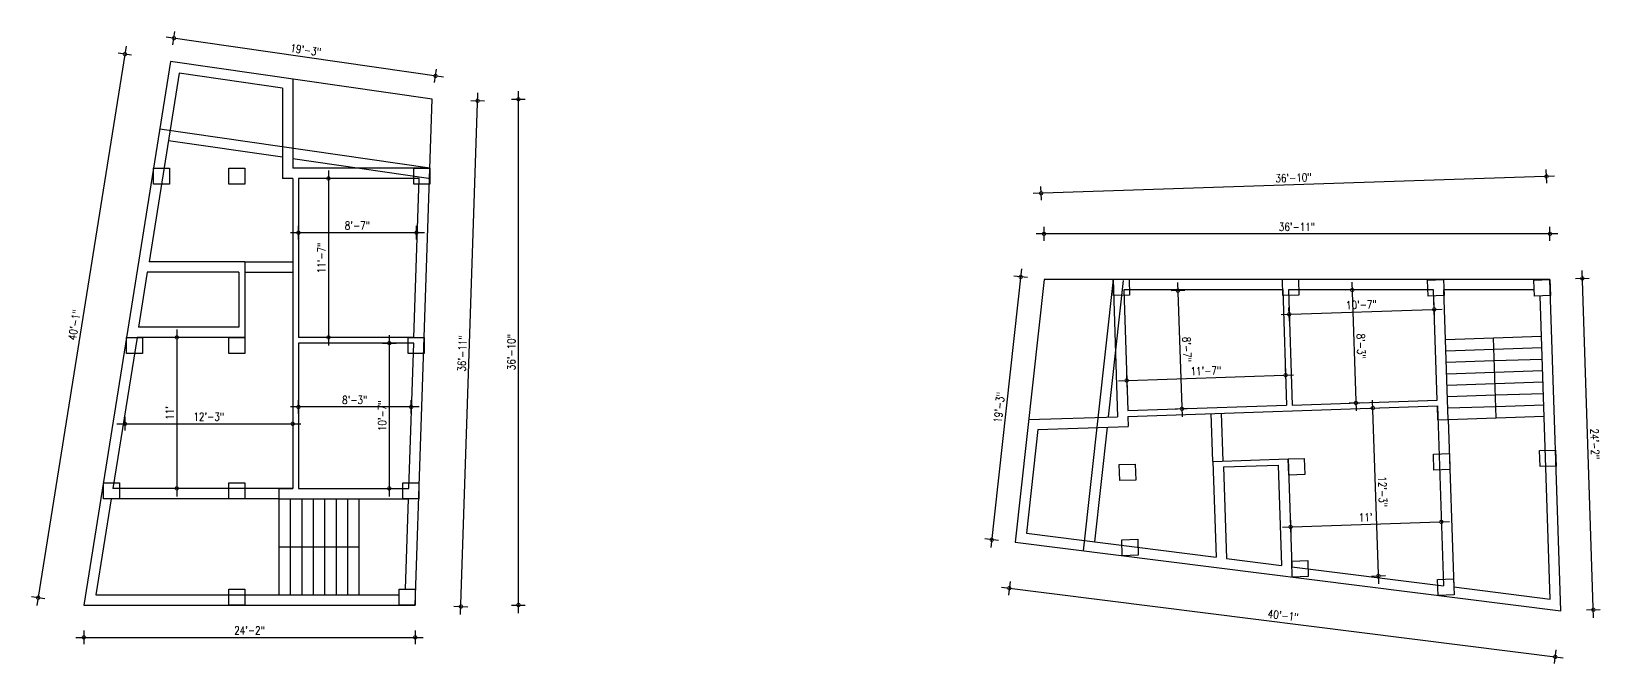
# Model space of a CAD drawing. Header units: inches. Extents: x -5096374 to -5070857, y -3259973 to -3243900.
# Drawn here: x -5087199 to -5085826, y -3251804 to -3251251 of the extents above; entities that cross this region are included whole.
import ezdxf

# ---------------------------------------------------------------- set-up
doc = ezdxf.new("R2010")
doc.units = ezdxf.units.IN
doc.header["$LTSCALE"] = 2
doc.header["$MEASUREMENT"] = 0
doc.header["$PDMODE"] = 34
doc.layers.get('0').update_dxf_attribs({"linetype": 'CONTINUOUS'})
doc.layers.get('DEFPOINTS').update_dxf_attribs({"color": 141, "linetype": 'CONTINUOUS'})
doc.styles.add('ROMANS', font='Romans.shx', dxfattribs={"width": 0.8})
doc.dimstyles.new('8 SCALE', dxfattribs={"dimscale": 0, "dimtxt": 7, "dimasz": 6, "dimexe": 6, "dimexo": 2, "dimgap": 2, "dimtad": 1, "dimdec": 0, "dimzin": 0, "dimdsep": 46, "dimlunit": 4, "dimtxsty": 'ROMANS', "dimblk": 'DOTSMALL', "dimcen": 0, "dimdle": 7, "dimclrd": 8, "dimclre": 8, "dimclrt": 3, "dimadec": 0, "dimazin": 0, "dimtfac": 1, "dimtdec": 0, "dimtofl": 0, "dimtmove": 2, "dimatfit": 3, "dimfxl": 6, "dimfxlon": 1, "dimtolj": 1, "dimtzin": 0, "dimarcsym": 0})

# ---------------------------------------------------------------- blocks, each defined once
blk = doc.blocks.new('_DOTSMALL')
at = {"color": 0, "linetype": 'ByBlock', "const_width": 0.5}
blk.add_lwpolyline([(-0.0625, 0, 1), (0.0625, 0, 1)], format="xyb", close=True, dxfattribs=at)
blk = doc.blocks.new('*D211')
at = {"color": 8, "lineweight": -2, "ltscale": 0.5, "transparency": 16777216}
for p, q in [((-5086838.7, -3251291.3), (-5087081.3, -3251256.3)), ((-5087075.3, -3251263.2), (-5087073.6, -3251251.4)), ((-5086846.4, -3251296.2), (-5086844.7, -3251284.4))]:
    blk.add_line(p, q, dxfattribs=at)
at = {"layer": 'DEFPOINTS', "color": 0, "ltscale": 0.5, "transparency": 16777216}
for p in [(-5087074.4, -3251257.3), (-5087077.4, -3251277.7), (-5086848.5, -3251310.7)]:
    blk.add_point(p, dxfattribs=at)
at = {"color": 8, "lineweight": -2, "ltscale": 0.5, "transparency": 16777216, "xscale": 6, "yscale": 6, "zscale": 6}
for p, rotation in [((-5087074.4, -3251257.3), 171.7963863954324), ((-5086845.6, -3251290.3), 351.7963863954324)]:
    blk.add_blockref('_DOTSMALL', p, dxfattribs=dict(at, rotation=rotation))
at = {"color": 3, "ltscale": 0.5, "transparency": 16777216, "insert": (-5086959.1, -3251267.7), "char_height": 7, "attachment_point": 5, "rotation": 351.7964, "style": 'ROMANS'}
blk.add_mtext('\\A1;19\'-3"', dxfattribs=at)
blk = doc.blocks.new('*D212')
at = {"color": 8, "lineweight": -2, "ltscale": 0.5, "transparency": 16777216}
for p, q in [((-5087153.2, -3251775.3), (-5087153.2, -3251787.3)), ((-5086863.3, -3251775.3), (-5086863.3, -3251787.3)), ((-5087160.2, -3251781.3), (-5086856.3, -3251781.3))]:
    blk.add_line(p, q, dxfattribs=at)
at = {"layer": 'DEFPOINTS', "color": 0, "ltscale": 0.5, "transparency": 16777216}
for p in [(-5087153.2, -3251753), (-5086863.3, -3251753), (-5086863.3, -3251781.3)]:
    blk.add_point(p, dxfattribs=at)
at = {"color": 8, "lineweight": -2, "ltscale": 0.5, "transparency": 16777216, "xscale": 6, "yscale": 6, "zscale": 6, "rotation": 180}
blk.add_blockref('_DOTSMALL', (-5087153.2, -3251781.3), dxfattribs=at)
at = {"color": 8, "lineweight": -2, "ltscale": 0.5, "transparency": 16777216, "xscale": 6, "yscale": 6, "zscale": 6}
blk.add_blockref('_DOTSMALL', (-5086863.3, -3251781.3), dxfattribs=at)
at = {"color": 3, "ltscale": 0.5, "transparency": 16777216, "insert": (-5087008.2, -3251775.2), "char_height": 7, "attachment_point": 5, "style": 'ROMANS'}
blk.add_mtext('\\A1;24\'-2"', dxfattribs=at)
blk = doc.blocks.new('*D213')
at = {"color": 8, "lineweight": -2, "ltscale": 0.5, "transparency": 16777216}
for p, q in [((-5086823.6, -3251761.3), (-5086808.4, -3251305)), ((-5086814.7, -3251311.8), (-5086802.7, -3251312.2)), ((-5086829.4, -3251754.1), (-5086817.4, -3251754.5))]:
    blk.add_line(p, q, dxfattribs=at)
at = {"layer": 'DEFPOINTS', "color": 0, "ltscale": 0.5, "transparency": 16777216}
for p in [(-5086848.5, -3251310.7), (-5086808.7, -3251312), (-5086863.3, -3251753)]:
    blk.add_point(p, dxfattribs=at)
at = {"color": 8, "lineweight": -2, "ltscale": 0.5, "transparency": 16777216, "xscale": 6, "yscale": 6, "zscale": 6}
for p, rotation in [((-5086808.7, -3251312), 88.09153073479439), ((-5086823.4, -3251754.3), 268.0915307347944)]:
    blk.add_blockref('_DOTSMALL', p, dxfattribs=dict(at, rotation=rotation))
at = {"color": 3, "ltscale": 0.5, "transparency": 16777216, "insert": (-5086822.2, -3251533), "char_height": 7, "attachment_point": 5, "rotation": 88.0915, "style": 'ROMANS'}
blk.add_mtext('\\A1;36\'-11"', dxfattribs=at)
blk = doc.blocks.new('*D214')
at = {"color": 8, "lineweight": -2, "ltscale": 0.5, "transparency": 16777216}
for p, q in [((-5087116.2, -3251264.4), (-5087194.3, -3251753.5)), ((-5087111.4, -3251272.3), (-5087123.3, -3251270.4)), ((-5087187.3, -3251747.6), (-5087199.1, -3251745.7))]:
    blk.add_line(p, q, dxfattribs=at)
at = {"layer": 'DEFPOINTS', "color": 0, "ltscale": 0.5, "transparency": 16777216}
for p in [(-5087077.4, -3251277.7), (-5087193.2, -3251746.6), (-5087153.2, -3251753)]:
    blk.add_point(p, dxfattribs=at)
at = {"color": 8, "lineweight": -2, "ltscale": 0.5, "transparency": 16777216, "xscale": 6, "yscale": 6, "zscale": 6}
for p, rotation in [((-5087117.3, -3251271.3), 80.93398961514941), ((-5087193.2, -3251746.6), 260.9339896151494)]:
    blk.add_blockref('_DOTSMALL', p, dxfattribs=dict(at, rotation=rotation))
at = {"color": 3, "ltscale": 0.5, "transparency": 16777216, "insert": (-5087161.4, -3251508), "char_height": 7, "attachment_point": 5, "rotation": 80.934, "style": 'ROMANS'}
blk.add_mtext('\\A1;40\'-1"', dxfattribs=at)
blk = doc.blocks.new('*D215')
at = {"color": 8, "lineweight": -2, "ltscale": 0.5, "transparency": 16777216}
for p, q in [((-5086779, -3251310.7), (-5086767, -3251310.7)), ((-5086773, -3251760), (-5086773, -3251303.7)), ((-5086779, -3251753), (-5086767, -3251753))]:
    blk.add_line(p, q, dxfattribs=at)
at = {"layer": 'DEFPOINTS', "color": 0, "ltscale": 0.5, "transparency": 16777216}
for p in [(-5086848.5, -3251310.7), (-5086773, -3251310.7), (-5086863.3, -3251753)]:
    blk.add_point(p, dxfattribs=at)
at = {"color": 8, "lineweight": -2, "ltscale": 0.5, "transparency": 16777216, "xscale": 6, "yscale": 6, "zscale": 6}
for p, rotation in [((-5086773, -3251310.7), 90), ((-5086773, -3251753), 270)]:
    blk.add_blockref('_DOTSMALL', p, dxfattribs=dict(at, rotation=rotation))
at = {"color": 3, "ltscale": 0.5, "transparency": 16777216, "insert": (-5086779.2, -3251531.8), "char_height": 7, "attachment_point": 5, "rotation": 90, "style": 'ROMANS'}
blk.add_mtext('\\A1;36\'-10"', dxfattribs=at)
blk = doc.blocks.new('*D216')
at = {"color": 8, "lineweight": -2, "ltscale": 0.5, "transparency": 16777216}
for p, q in [((-5086933.2, -3251380), (-5086945.2, -3251380)), ((-5086939.2, -3251373), (-5086939.2, -3251526)), ((-5086933.2, -3251519), (-5086945.2, -3251519))]:
    blk.add_line(p, q, dxfattribs=at)
at = {"layer": 'DEFPOINTS', "color": 0, "ltscale": 0.5, "transparency": 16777216}
for p in [(-5086912.7, -3251380), (-5086939.2, -3251519), (-5086912.7, -3251519)]:
    blk.add_point(p, dxfattribs=at)
at = {"color": 8, "lineweight": -2, "ltscale": 0.5, "transparency": 16777216, "xscale": 6, "yscale": 6, "zscale": 6}
for p, rotation in [((-5086939.2, -3251380), 90), ((-5086939.2, -3251519), 270)]:
    blk.add_blockref('_DOTSMALL', p, dxfattribs=dict(at, rotation=rotation))
at = {"color": 3, "ltscale": 0.5, "transparency": 16777216, "insert": (-5086945.4, -3251449.5), "char_height": 7, "attachment_point": 5, "rotation": 90, "style": 'ROMANS'}
blk.add_mtext('\\A1;11\'-7"', dxfattribs=at)
blk = doc.blocks.new('*D217')
at = {"color": 8, "lineweight": -2, "ltscale": 0.5, "transparency": 16777216}
for p, q in [((-5086965.5, -3251433.4), (-5086965.5, -3251421.4)), ((-5086862.2, -3251433.4), (-5086862.2, -3251421.4)), ((-5086855.2, -3251427.4), (-5086972.5, -3251427.4))]:
    blk.add_line(p, q, dxfattribs=at)
at = {"layer": 'DEFPOINTS', "color": 0, "ltscale": 0.5, "transparency": 16777216}
for p in [(-5086965.5, -3251427.4), (-5086965.5, -3251449.5), (-5086862.2, -3251449.5)]:
    blk.add_point(p, dxfattribs=at)
at = {"color": 8, "lineweight": -2, "ltscale": 0.5, "transparency": 16777216, "xscale": 6, "yscale": 6, "zscale": 6, "rotation": 180}
blk.add_blockref('_DOTSMALL', (-5086965.5, -3251427.4), dxfattribs=at)
at = {"color": 8, "lineweight": -2, "ltscale": 0.5, "transparency": 16777216, "xscale": 6, "yscale": 6, "zscale": 6}
blk.add_blockref('_DOTSMALL', (-5086862.2, -3251427.4), dxfattribs=at)
at = {"color": 3, "ltscale": 0.5, "transparency": 16777216, "insert": (-5086913.9, -3251421.2), "char_height": 7, "attachment_point": 5, "style": 'ROMANS'}
blk.add_mtext('\\A1;8\'-7"', dxfattribs=at)
blk = doc.blocks.new('*D218')
at = {"color": 8, "lineweight": -2, "ltscale": 0.5, "transparency": 16777216}
for p, q in [((-5086965.5, -3251585.5), (-5086965.5, -3251573.8)), ((-5086866.8, -3251585.5), (-5086866.8, -3251573.8)), ((-5086859.8, -3251579.8), (-5086972.5, -3251579.8))]:
    blk.add_line(p, q, dxfattribs=at)
at = {"layer": 'DEFPOINTS', "color": 0, "ltscale": 0.5, "transparency": 16777216}
for p in [(-5086965.5, -3251579.8), (-5086965.5, -3251587.5), (-5086866.8, -3251587.5)]:
    blk.add_point(p, dxfattribs=at)
at = {"color": 8, "lineweight": -2, "ltscale": 0.5, "transparency": 16777216, "xscale": 6, "yscale": 6, "zscale": 6, "rotation": 180}
blk.add_blockref('_DOTSMALL', (-5086965.5, -3251579.8), dxfattribs=at)
at = {"color": 8, "lineweight": -2, "ltscale": 0.5, "transparency": 16777216, "xscale": 6, "yscale": 6, "zscale": 6}
blk.add_blockref('_DOTSMALL', (-5086866.8, -3251579.8), dxfattribs=at)
at = {"color": 3, "ltscale": 0.5, "transparency": 16777216, "insert": (-5086916.2, -3251573.7), "char_height": 7, "attachment_point": 5, "style": 'ROMANS'}
blk.add_mtext('\\A1;8\'-3"', dxfattribs=at)
blk = doc.blocks.new('*D219')
at = {"color": 8, "lineweight": -2, "ltscale": 0.5, "transparency": 16777216}
for p, q in [((-5086886, -3251517), (-5086886, -3251658)), ((-5086892, -3251524), (-5086880, -3251524)), ((-5086892, -3251651), (-5086880, -3251651))]:
    blk.add_line(p, q, dxfattribs=at)
at = {"layer": 'DEFPOINTS', "color": 0, "ltscale": 0.5, "transparency": 16777216}
for p in [(-5086915.1, -3251524), (-5086915.1, -3251651), (-5086886, -3251651)]:
    blk.add_point(p, dxfattribs=at)
at = {"color": 8, "lineweight": -2, "ltscale": 0.5, "transparency": 16777216, "xscale": 6, "yscale": 6, "zscale": 6}
for p, rotation in [((-5086886, -3251524), 90), ((-5086886, -3251651), 270)]:
    blk.add_blockref('_DOTSMALL', p, dxfattribs=dict(at, rotation=rotation))
at = {"color": 3, "ltscale": 0.5, "transparency": 16777216, "insert": (-5086892.2, -3251587.5), "char_height": 7, "attachment_point": 5, "rotation": 90, "style": 'ROMANS'}
blk.add_mtext('\\A1;10\'-7"', dxfattribs=at)
blk = doc.blocks.new('*D220')
at = {"color": 8, "lineweight": -2, "ltscale": 0.5, "transparency": 16777216}
for p, q in [((-5087117.3, -3251588.5), (-5087117.3, -3251600.5)), ((-5086970.5, -3251588.5), (-5086970.5, -3251600.5)), ((-5087124.3, -3251594.5), (-5086963.5, -3251594.5))]:
    blk.add_line(p, q, dxfattribs=at)
at = {"layer": 'DEFPOINTS', "color": 0, "ltscale": 0.5, "transparency": 16777216}
for p in [(-5087117.3, -3251585), (-5086970.5, -3251585), (-5086970.5, -3251594.5)]:
    blk.add_point(p, dxfattribs=at)
at = {"color": 8, "lineweight": -2, "ltscale": 0.5, "transparency": 16777216, "xscale": 6, "yscale": 6, "zscale": 6, "rotation": 180}
blk.add_blockref('_DOTSMALL', (-5087117.3, -3251594.5), dxfattribs=at)
at = {"color": 8, "lineweight": -2, "ltscale": 0.5, "transparency": 16777216, "xscale": 6, "yscale": 6, "zscale": 6}
blk.add_blockref('_DOTSMALL', (-5086970.5, -3251594.5), dxfattribs=at)
at = {"color": 3, "ltscale": 0.5, "transparency": 16777216, "insert": (-5087043.9, -3251588.3), "char_height": 7, "attachment_point": 5, "style": 'ROMANS'}
blk.add_mtext('\\A1;12\'-3"', dxfattribs=at)
blk = doc.blocks.new('*D221')
at = {"color": 8, "lineweight": -2, "ltscale": 0.5, "transparency": 16777216}
for p, q in [((-5087065.9, -3251519), (-5087077.9, -3251519)), ((-5087071.9, -3251512), (-5087071.9, -3251658)), ((-5087065.9, -3251651), (-5087077.9, -3251651))]:
    blk.add_line(p, q, dxfattribs=at)
at = {"layer": 'DEFPOINTS', "color": 0, "ltscale": 0.5, "transparency": 16777216}
for p in [(-5087012.5, -3251519), (-5087071.9, -3251651), (-5087012.5, -3251651)]:
    blk.add_point(p, dxfattribs=at)
at = {"color": 8, "lineweight": -2, "ltscale": 0.5, "transparency": 16777216, "xscale": 6, "yscale": 6, "zscale": 6}
for p, rotation in [((-5087071.9, -3251519), 90), ((-5087071.9, -3251651), 270)]:
    blk.add_blockref('_DOTSMALL', p, dxfattribs=dict(at, rotation=rotation))
at = {"color": 3, "ltscale": 0.5, "transparency": 16777216, "insert": (-5087078.1, -3251585), "char_height": 7, "attachment_point": 5, "rotation": 90, "style": 'ROMANS'}
blk.add_mtext("\\A1;11'", dxfattribs=at)
blk = doc.blocks.new('*D222')
at = {"color": 8, "lineweight": -2, "ltscale": 0.5, "transparency": 16777216}
for p, q in [((-5086332.9, -3251459.1), (-5086359.8, -3251702.8)), ((-5086327.7, -3251466.7), (-5086339.6, -3251465.4)), ((-5086353, -3251696.5), (-5086365, -3251695.2))]:
    blk.add_line(p, q, dxfattribs=at)
at = {"layer": 'DEFPOINTS', "color": 0, "ltscale": 0.5, "transparency": 16777216}
for p in [(-5086313.2, -3251468.3), (-5086359, -3251695.9), (-5086338.5, -3251698.1)]:
    blk.add_point(p, dxfattribs=at)
at = {"color": 8, "lineweight": -2, "ltscale": 0.5, "transparency": 16777216, "xscale": 6, "yscale": 6, "zscale": 6}
for p, rotation in [((-5086333.6, -3251466.1), 83.70485566070957), ((-5086359, -3251695.9), 263.7048556607095)]:
    blk.add_blockref('_DOTSMALL', p, dxfattribs=dict(at, rotation=rotation))
at = {"color": 3, "ltscale": 0.5, "transparency": 16777216, "insert": (-5086352.4, -3251580.3), "char_height": 7, "attachment_point": 5, "rotation": 83.7049, "style": 'ROMANS'}
blk.add_mtext('\\A1;19\'-3"', dxfattribs=at)
blk = doc.blocks.new('*D223')
at = {"color": 8, "lineweight": -2, "ltscale": 0.5, "transparency": 16777216}
for p, q in [((-5085832.4, -3251764.1), (-5085842.5, -3251460.4)), ((-5085848.3, -3251467.6), (-5085836.3, -3251467.2)), ((-5085838.6, -3251757.3), (-5085826.6, -3251756.9))]:
    blk.add_line(p, q, dxfattribs=at)
at = {"layer": 'DEFPOINTS', "color": 0, "ltscale": 0.5, "transparency": 16777216}
for p in [(-5085870.6, -3251468.3), (-5085842.3, -3251467.4), (-5085861, -3251758.1)]:
    blk.add_point(p, dxfattribs=at)
at = {"color": 8, "lineweight": -2, "ltscale": 0.5, "transparency": 16777216, "xscale": 6, "yscale": 6, "zscale": 6}
for p, rotation in [((-5085842.3, -3251467.4), 91.90846925079535), ((-5085832.6, -3251757.1), 271.9084692507953)]:
    blk.add_blockref('_DOTSMALL', p, dxfattribs=dict(at, rotation=rotation))
at = {"color": 3, "ltscale": 0.5, "transparency": 16777216, "insert": (-5085831.3, -3251612.1), "char_height": 7, "attachment_point": 5, "rotation": 271.9085, "style": 'ROMANS'}
blk.add_mtext('\\A1;24\'-2"', dxfattribs=at)
blk = doc.blocks.new('*D224')
at = {"color": 8, "lineweight": -2, "ltscale": 0.5, "transparency": 16777216}
for p, q in [((-5086313.2, -3251434.4), (-5086313.2, -3251422.4)), ((-5085870.6, -3251434.4), (-5085870.6, -3251422.4)), ((-5085863.6, -3251428.4), (-5086320.2, -3251428.4))]:
    blk.add_line(p, q, dxfattribs=at)
at = {"layer": 'DEFPOINTS', "color": 0, "ltscale": 0.5, "transparency": 16777216}
for p in [(-5086313.2, -3251428.4), (-5086313.2, -3251468.3), (-5085870.6, -3251468.3)]:
    blk.add_point(p, dxfattribs=at)
at = {"color": 8, "lineweight": -2, "ltscale": 0.5, "transparency": 16777216, "xscale": 6, "yscale": 6, "zscale": 6}
for p, rotation in [((-5086313.2, -3251428.4), 179.9999999999397), ((-5085870.6, -3251428.4), 359.9999999999397)]:
    blk.add_blockref('_DOTSMALL', p, dxfattribs=dict(at, rotation=rotation))
at = {"color": 3, "ltscale": 0.5, "transparency": 16777216, "insert": (-5086091.9, -3251422.3), "char_height": 7, "attachment_point": 5, "style": 'ROMANS'}
blk.add_mtext('\\A1;36\'-11"', dxfattribs=at)
blk = doc.blocks.new('*D225')
at = {"color": 8, "lineweight": -2, "ltscale": 0.5, "transparency": 16777216}
for p, q in [((-5086350.5, -3251737.4), (-5085859.1, -3251799.1)), ((-5086342.8, -3251732.3), (-5086344.3, -3251744.3)), ((-5085865.3, -3251792.3), (-5085866.8, -3251804.2))]:
    blk.add_line(p, q, dxfattribs=at)
at = {"layer": 'DEFPOINTS', "color": 0, "ltscale": 0.5, "transparency": 16777216}
for p in [(-5086338.5, -3251698.1), (-5085861, -3251758.1), (-5085866, -3251798.3)]:
    blk.add_point(p, dxfattribs=at)
at = {"color": 8, "lineweight": -2, "ltscale": 0.5, "transparency": 16777216, "xscale": 6, "yscale": 6, "zscale": 6}
for p, rotation in [((-5086343.6, -3251738.3), 172.8424588803098), ((-5085866, -3251798.3), 352.8424588803098)]:
    blk.add_blockref('_DOTSMALL', p, dxfattribs=dict(at, rotation=rotation))
at = {"color": 3, "ltscale": 0.5, "transparency": 16777216, "insert": (-5086104, -3251762.2), "char_height": 7, "attachment_point": 5, "rotation": 352.8425, "style": 'ROMANS'}
blk.add_mtext('\\A1;40\'-1"', dxfattribs=at)
blk = doc.blocks.new('*D226')
at = {"color": 8, "lineweight": -2, "ltscale": 0.5, "transparency": 16777216}
for p, q in [((-5085866.6, -3251377.9), (-5086322.7, -3251393.1)), ((-5085873.4, -3251384.1), (-5085873.8, -3251372.2)), ((-5086315.5, -3251398.9), (-5086315.9, -3251386.9))]:
    blk.add_line(p, q, dxfattribs=at)
at = {"layer": 'DEFPOINTS', "color": 0, "ltscale": 0.5, "transparency": 16777216}
for p in [(-5086315.7, -3251392.9), (-5086313.2, -3251468.3), (-5085870.6, -3251468.3)]:
    blk.add_point(p, dxfattribs=at)
at = {"color": 8, "lineweight": -2, "ltscale": 0.5, "transparency": 16777216, "xscale": 6, "yscale": 6, "zscale": 6}
for p, rotation in [((-5085873.6, -3251378.2), 1.908469264128865), ((-5086315.7, -3251392.9), 181.9084692641288)]:
    blk.add_blockref('_DOTSMALL', p, dxfattribs=dict(at, rotation=rotation))
at = {"color": 3, "ltscale": 0.5, "transparency": 16777216, "insert": (-5086094.9, -3251379.4), "char_height": 7, "attachment_point": 5, "rotation": 1.9085, "style": 'ROMANS'}
blk.add_mtext('\\A1;36\'-10"', dxfattribs=at)
blk = doc.blocks.new('*D227')
at = {"color": 8, "lineweight": -2, "ltscale": 0.5, "transparency": 16777216}
for p, q in [((-5086102.1, -3251546), (-5086101.7, -3251558)), ((-5086247.9, -3251556.9), (-5086094.9, -3251551.8)), ((-5086241.1, -3251550.6), (-5086240.7, -3251562.6))]:
    blk.add_line(p, q, dxfattribs=at)
at = {"layer": 'DEFPOINTS', "color": 0, "ltscale": 0.5, "transparency": 16777216}
for p in [(-5086241.7, -3251530.1), (-5086102.8, -3251525.5), (-5086101.9, -3251552)]:
    blk.add_point(p, dxfattribs=at)
at = {"color": 8, "lineweight": -2, "ltscale": 0.5, "transparency": 16777216, "xscale": 6, "yscale": 6, "zscale": 6}
for p, rotation in [((-5086240.9, -3251556.6), 181.9084692641288), ((-5086101.9, -3251552), 1.908469264128843)]:
    blk.add_blockref('_DOTSMALL', p, dxfattribs=dict(at, rotation=rotation))
at = {"color": 3, "ltscale": 0.5, "transparency": 16777216, "insert": (-5086171.6, -3251548.2), "char_height": 7, "attachment_point": 5, "rotation": 1.9085, "style": 'ROMANS'}
blk.add_mtext('\\A1;11\'-7"', dxfattribs=at)
blk = doc.blocks.new('*D228')
at = {"color": 8, "lineweight": -2, "ltscale": 0.5, "transparency": 16777216}
for p, q in [((-5086190.1, -3251477.9), (-5086202.1, -3251478.3)), ((-5086196.3, -3251471.1), (-5086192.4, -3251588.4)), ((-5086186.6, -3251581.2), (-5086198.6, -3251581.6))]:
    blk.add_line(p, q, dxfattribs=at)
at = {"layer": 'DEFPOINTS', "color": 0, "ltscale": 0.5, "transparency": 16777216}
for p in [(-5086174, -3251477.3), (-5086192.6, -3251581.4), (-5086170.5, -3251580.6)]:
    blk.add_point(p, dxfattribs=at)
at = {"color": 8, "lineweight": -2, "ltscale": 0.5, "transparency": 16777216, "xscale": 6, "yscale": 6, "zscale": 6}
for p, rotation in [((-5086196.1, -3251478.1), 91.90846925079535), ((-5086192.6, -3251581.4), 271.9084692507953)]:
    blk.add_blockref('_DOTSMALL', p, dxfattribs=dict(at, rotation=rotation))
at = {"color": 3, "ltscale": 0.5, "transparency": 16777216, "insert": (-5086188.2, -3251529.5), "char_height": 7, "attachment_point": 5, "rotation": 271.9085, "style": 'ROMANS'}
blk.add_mtext('\\A1;8\'-7"', dxfattribs=at)
blk = doc.blocks.new('*D229')
at = {"color": 8, "lineweight": -2, "ltscale": 0.5, "transparency": 16777216}
for p, q in [((-5086037.9, -3251477.4), (-5086049.6, -3251477.8)), ((-5086043.8, -3251470.6), (-5086040.1, -3251583.3)), ((-5086034.6, -3251576.1), (-5086046.3, -3251576.5))]:
    blk.add_line(p, q, dxfattribs=at)
at = {"layer": 'DEFPOINTS', "color": 0, "ltscale": 0.5, "transparency": 16777216}
for p in [(-5086035.9, -3251477.3), (-5086040.3, -3251576.3), (-5086032.6, -3251576.1)]:
    blk.add_point(p, dxfattribs=at)
at = {"color": 8, "lineweight": -2, "ltscale": 0.5, "transparency": 16777216, "xscale": 6, "yscale": 6, "zscale": 6}
for p, rotation in [((-5086043.6, -3251477.6), 91.90846925079535), ((-5086040.3, -3251576.3), 271.9084692507953)]:
    blk.add_blockref('_DOTSMALL', p, dxfattribs=dict(at, rotation=rotation))
at = {"color": 3, "ltscale": 0.5, "transparency": 16777216, "insert": (-5086035.8, -3251526.7), "char_height": 7, "attachment_point": 5, "rotation": 271.9085, "style": 'ROMANS'}
blk.add_mtext('\\A1;8\'-3"', dxfattribs=at)
blk = doc.blocks.new('*D230')
at = {"color": 8, "lineweight": -2, "ltscale": 0.5, "transparency": 16777216}
for p, q in [((-5086098.5, -3251504.7), (-5086098.9, -3251492.7)), ((-5085971.6, -3251500.5), (-5085972, -3251488.5)), ((-5086105.7, -3251498.9), (-5085964.8, -3251494.2))]:
    blk.add_line(p, q, dxfattribs=at)
at = {"layer": 'DEFPOINTS', "color": 0, "ltscale": 0.5, "transparency": 16777216}
for p in [(-5085971.8, -3251494.5), (-5086097.7, -3251527.7), (-5085970.8, -3251523.5)]:
    blk.add_point(p, dxfattribs=at)
at = {"color": 8, "lineweight": -2, "ltscale": 0.5, "transparency": 16777216, "xscale": 6, "yscale": 6, "zscale": 6}
for p, rotation in [((-5085971.8, -3251494.5), 1.908469264128843), ((-5086098.7, -3251498.7), 181.9084692641288)]:
    blk.add_blockref('_DOTSMALL', p, dxfattribs=dict(at, rotation=rotation))
at = {"color": 3, "ltscale": 0.5, "transparency": 16777216, "insert": (-5086035.5, -3251490.4), "char_height": 7, "attachment_point": 5, "rotation": 1.9085, "style": 'ROMANS'}
blk.add_mtext('\\A1;10\'-7"', dxfattribs=at)
blk = doc.blocks.new('*D231')
at = {"color": 8, "lineweight": -2, "ltscale": 0.5, "transparency": 16777216}
for p, q in [((-5086020.3, -3251734.5), (-5086025.7, -3251573.8)), ((-5086031.5, -3251581), (-5086019.5, -3251580.6)), ((-5086026.6, -3251727.7), (-5086014.6, -3251727.3))]:
    blk.add_line(p, q, dxfattribs=at)
at = {"layer": 'DEFPOINTS', "color": 0, "ltscale": 0.5, "transparency": 16777216}
for p in [(-5086034.9, -3251581.1), (-5086025.5, -3251580.8), (-5086030.1, -3251727.8)]:
    blk.add_point(p, dxfattribs=at)
at = {"color": 8, "lineweight": -2, "ltscale": 0.5, "transparency": 16777216, "xscale": 6, "yscale": 6, "zscale": 6}
for p, rotation in [((-5086025.5, -3251580.8), 91.90846925079535), ((-5086020.6, -3251727.5), 271.9084692507953)]:
    blk.add_blockref('_DOTSMALL', p, dxfattribs=dict(at, rotation=rotation))
at = {"color": 3, "ltscale": 0.5, "transparency": 16777216, "insert": (-5086016.9, -3251653.9), "char_height": 7, "attachment_point": 5, "rotation": 271.9085, "style": 'ROMANS'}
blk.add_mtext('\\A1;12\'-3"', dxfattribs=at)
blk = doc.blocks.new('*D232')
at = {"color": 8, "lineweight": -2, "ltscale": 0.5, "transparency": 16777216}
for p, q in [((-5086104.5, -3251684.9), (-5085958.6, -3251680)), ((-5086097.7, -3251678.7), (-5086097.3, -3251690.7)), ((-5085965.8, -3251674.3), (-5085965.4, -3251686.3))]:
    blk.add_line(p, q, dxfattribs=at)
at = {"layer": 'DEFPOINTS', "color": 0, "ltscale": 0.5, "transparency": 16777216}
for p in [(-5086099.5, -3251625.3), (-5085967.6, -3251620.9), (-5085965.6, -3251680.3)]:
    blk.add_point(p, dxfattribs=at)
at = {"color": 8, "lineweight": -2, "ltscale": 0.5, "transparency": 16777216, "xscale": 6, "yscale": 6, "zscale": 6}
for p, rotation in [((-5086097.5, -3251684.7), 181.9084692641288), ((-5085965.6, -3251680.3), 1.908469264128843)]:
    blk.add_blockref('_DOTSMALL', p, dxfattribs=dict(at, rotation=rotation))
at = {"color": 3, "ltscale": 0.5, "transparency": 16777216, "insert": (-5086031.8, -3251676.3), "char_height": 7, "attachment_point": 5, "rotation": 1.9085, "style": 'ROMANS'}
blk.add_mtext("\\A1;11'", dxfattribs=at)

msp = doc.modelspace()

# ---------------------------------------------------------------- linework, layer by layer
at = {"ltscale": 0.5}
for p, q in [((-5087077.4, -3251277.7), (-5087153.2, -3251753)), ((-5086848.5, -3251310.7), (-5087077.4, -3251277.7)), ((-5086970.5, -3251293.1), (-5086970.5, -3251371)), ((-5086979.5, -3251300.9), (-5086979.5, -3251380)), ((-5086863.3, -3251753), (-5086848.5, -3251310.7)), ((-5086850.5, -3251371), (-5087086.8, -3251337)), ((-5086979.5, -3251361.5), (-5087079.3, -3251347.1)), ((-5086851.8, -3251379.9), (-5086970.5, -3251362.8)), ((-5086970.5, -3251380), (-5086979.5, -3251380)), ((-5086850.5, -3251371), (-5086970.5, -3251371)), ((-5086970.5, -3251380), (-5086970.5, -3251651)), ((-5086859.8, -3251380), (-5086965.5, -3251380)), ((-5086965.5, -3251380), (-5086965.5, -3251519)), ((-5086850.5, -3251380), (-5086850.8, -3251380)), ((-5087106.8, -3251462), (-5087106.7, -3251462)), ((-5087017.5, -3251462), (-5087097.7, -3251462)), ((-5087012.5, -3251453), (-5087096.2, -3251453)), ((-5087017.5, -3251462), (-5087017.5, -3251510)), ((-5087012.5, -3251453), (-5087012.5, -3251519)), ((-5087012.5, -3251453), (-5086970.5, -3251453)), ((-5087012.5, -3251462), (-5086970.5, -3251462)), ((-5086313.2, -3251468.3), (-5086338.5, -3251698.1)), ((-5085870.6, -3251468.3), (-5086313.2, -3251468.3)), ((-5086252.8, -3251468.3), (-5086279, -3251705.6)), ((-5086243.9, -3251469.3), (-5086257, -3251588.5)), ((-5086252.8, -3251468.3), (-5086248.8, -3251588.3)), ((-5086243.8, -3251468), (-5086243.8, -3251468.3)), ((-5086243.5, -3251477.3), (-5086240, -3251583)), ((-5086104.4, -3251477.3), (-5086101.1, -3251578.3)), ((-5086099.4, -3251477.3), (-5086096.1, -3251578.2)), ((-5085969.2, -3251573.9), (-5085972.4, -3251477.3)), ((-5085959.6, -3251590.7), (-5085963.4, -3251477.3)), ((-5085861, -3251758.1), (-5085870.6, -3251468.3)), ((-5087012.5, -3251519), (-5087106.7, -3251519)), ((-5087017.5, -3251510), (-5087105.3, -3251510)), ((-5086864.5, -3251519), (-5086965.5, -3251519)), ((-5085961.9, -3251520.7), (-5085920, -3251519.3)), ((-5085920, -3251519.3), (-5085878, -3251517.9)), ((-5085917.6, -3251589.3), (-5085920, -3251519.3)), ((-5086864.6, -3251524), (-5086965.5, -3251524)), ((-5086965.5, -3251524), (-5086965.5, -3251651)), ((-5085961.6, -3251530.7), (-5085919.6, -3251529.3)), ((-5085919.6, -3251529.3), (-5085877.6, -3251527.9)), ((-5085961.3, -3251540.7), (-5085919.3, -3251539.3)), ((-5085919.3, -3251539.3), (-5085877.3, -3251537.9)), ((-5085960.9, -3251550.7), (-5085919, -3251549.3)), ((-5085960.6, -3251560.7), (-5085918.6, -3251559.3)), ((-5085919, -3251549.3), (-5085877, -3251547.9)), ((-5085918.6, -3251559.3), (-5085876.6, -3251557.9)), ((-5086096.1, -3251578.2), (-5085969.2, -3251573.9)), ((-5085960.3, -3251570.7), (-5085918.3, -3251569.3)), ((-5085918.3, -3251569.3), (-5085876.3, -3251567.9)), ((-5086326.7, -3251590.9), (-5086248.8, -3251588.3)), ((-5086240, -3251583), (-5086101.1, -3251578.3)), ((-5086239.8, -3251588), (-5085969, -3251578.9)), ((-5086239.8, -3251588), (-5086239.5, -3251597)), ((-5086165.5, -3251627.5), (-5086166.9, -3251585.5)), ((-5086156.5, -3251627.2), (-5086157.9, -3251585.2)), ((-5085968.6, -3251591), (-5085969, -3251578.9)), ((-5085969, -3251578.9), (-5085963.8, -3251736.1)), ((-5085959.9, -3251580.7), (-5085918, -3251579.3)), ((-5085918, -3251579.3), (-5085876, -3251577.9)), ((-5085917.6, -3251589.3), (-5085875.6, -3251587.9)), ((-5086318.6, -3251599.6), (-5086239.5, -3251597)), ((-5086258, -3251597.6), (-5086269.1, -3251697.8)), ((-5085968.6, -3251591), (-5085959.6, -3251590.7)), ((-5085959.6, -3251590.7), (-5085917.6, -3251589.3)), ((-5085959.6, -3251590.7), (-5085954.7, -3251737.2)), ((-5086165.5, -3251627.5), (-5086099.5, -3251625.3)), ((-5086165.5, -3251627.5), (-5086162.7, -3251711.1)), ((-5086099.5, -3251625.3), (-5086096.4, -3251719.5)), ((-5086156.3, -3251632.2), (-5086108.3, -3251630.6)), ((-5086156.3, -3251632.2), (-5086153.6, -3251712.3)), ((-5086108.3, -3251630.6), (-5086105.4, -3251718.3)), ((-5086970.5, -3251651), (-5087127.8, -3251651)), ((-5086982.6, -3251651), (-5086970.5, -3251651)), ((-5086982.6, -3251651), (-5086982.6, -3251660)), ((-5086965.5, -3251651), (-5086868.9, -3251651)), ((-5086982.6, -3251660), (-5087129.2, -3251660)), ((-5086982.6, -3251660), (-5086982.6, -3251702)), ((-5086982.6, -3251660), (-5086869.2, -3251660)), ((-5086972.6, -3251660), (-5086972.6, -3251702)), ((-5086962.6, -3251660), (-5086962.6, -3251702)), ((-5086952.6, -3251660), (-5086952.6, -3251702)), ((-5086942.6, -3251660), (-5086942.6, -3251702)), ((-5086932.6, -3251660), (-5086932.6, -3251702)), ((-5086922.6, -3251660), (-5086922.6, -3251702)), ((-5086912.6, -3251660), (-5086912.6, -3251702)), ((-5086338.5, -3251698.1), (-5085861, -3251758.1)), ((-5086982.6, -3251702), (-5086982.6, -3251744)), ((-5086982.6, -3251702), (-5086912.6, -3251702)), ((-5086972.6, -3251702), (-5086972.6, -3251744)), ((-5086962.6, -3251702), (-5086962.6, -3251744)), ((-5086952.6, -3251702), (-5086952.6, -3251744)), ((-5086942.6, -3251702), (-5086942.6, -3251744)), ((-5086932.6, -3251702), (-5086932.6, -3251744)), ((-5086922.6, -3251702), (-5086922.6, -3251744)), ((-5086912.6, -3251702), (-5086912.6, -3251744)), ((-5086153.3, -3251721.4), (-5086153.3, -3251721.4)), ((-5087153.2, -3251753), (-5086863.3, -3251753))]:
    msp.add_line(p, q, dxfattribs=at)
for points in [[(-5086979.5, -3251300.9), (-5087069.9, -3251287.9), (-5087096.2, -3251453)], [(-5086864.5, -3251519), (-5086859.8, -3251380)], [(-5087097.7, -3251462), (-5087105.3, -3251510)], [(-5086104.4, -3251477.3), (-5086243.5, -3251477.3)], [(-5085972.4, -3251477.3), (-5086099.4, -3251477.3)], [(-5085884.3, -3251477.3), (-5085963.4, -3251477.3)], [(-5085954.7, -3251737.2), (-5085870.3, -3251747.8), (-5085879.2, -3251482.6)], [(-5087106.7, -3251519), (-5087127.8, -3251651)], [(-5086868.9, -3251651), (-5086864.6, -3251524)], [(-5086318.6, -3251599.6), (-5086328.6, -3251690.3), (-5086162.7, -3251711.1)], [(-5087129.2, -3251660), (-5087142.6, -3251744), (-5086877.3, -3251744)], [(-5086871.8, -3251739), (-5086869.2, -3251660)], [(-5086153.6, -3251712.3), (-5086105.4, -3251718.3)], [(-5086096.4, -3251719.5), (-5085963.8, -3251736.1)]]:
    msp.add_lwpolyline(points, dxfattribs=at)
for points in [[(-5087092.2, -3251371), (-5087078.2, -3251371), (-5087078.2, -3251385), (-5087092.2, -3251385)], [(-5087026.5, -3251371), (-5087012.5, -3251371), (-5087012.5, -3251385), (-5087026.5, -3251385)], [(-5086864.5, -3251371), (-5086850.5, -3251371), (-5086850.5, -3251385), (-5086864.5, -3251385)], [(-5086252.3, -3251482.3), (-5086252.8, -3251468.3), (-5086238.8, -3251467.9), (-5086238.3, -3251481.9)], [(-5086104.3, -3251482.3), (-5086104.7, -3251468.3), (-5086090.7, -3251467.9), (-5086090.3, -3251481.9)], [(-5085977.2, -3251482.8), (-5085977.7, -3251468.8), (-5085963.7, -3251468.3), (-5085963.2, -3251482.3)], [(-5085884.2, -3251482.8), (-5085884.6, -3251468.8), (-5085870.6, -3251468.3), (-5085870.2, -3251482.3)], [(-5087115.9, -3251519), (-5087101.9, -3251519), (-5087101.9, -3251533), (-5087115.9, -3251533)], [(-5087026.5, -3251519), (-5087012.5, -3251519), (-5087012.5, -3251533), (-5087026.5, -3251533)], [(-5086869.5, -3251519), (-5086855.5, -3251519), (-5086855.5, -3251533), (-5086869.5, -3251533)], [(-5086246.9, -3251644.2), (-5086247.4, -3251630.2), (-5086233.4, -3251629.8), (-5086233, -3251643.8)], [(-5086099, -3251639.3), (-5086099.5, -3251625.3), (-5086085.5, -3251624.8), (-5086085, -3251638.8)], [(-5085972.1, -3251635.1), (-5085972.6, -3251621.1), (-5085958.6, -3251620.6), (-5085958.1, -3251634.6)], [(-5085879.2, -3251632), (-5085879.6, -3251618), (-5085865.7, -3251617.5), (-5085865.2, -3251631.5)], [(-5087136.1, -3251646), (-5087122.1, -3251646), (-5087122.1, -3251660), (-5087136.1, -3251660)], [(-5087026.5, -3251646), (-5087012.5, -3251646), (-5087012.5, -3251660), (-5087026.5, -3251660)], [(-5086874.2, -3251646), (-5086860.2, -3251646), (-5086860.2, -3251660), (-5086874.2, -3251660)], [(-5086244.8, -3251709.9), (-5086245.2, -3251695.9), (-5086231.2, -3251695.4), (-5086230.8, -3251709.4)], [(-5086096.1, -3251728.6), (-5086096.5, -3251714.6), (-5086082.5, -3251714.1), (-5086082.1, -3251728.1)], [(-5087026.5, -3251739), (-5087012.5, -3251739), (-5087012.5, -3251753), (-5087026.5, -3251753)], [(-5086877.3, -3251739), (-5086863.3, -3251739), (-5086863.3, -3251753), (-5086877.3, -3251753)], [(-5085968.5, -3251744.6), (-5085968.9, -3251730.6), (-5085955, -3251730.1), (-5085954.5, -3251744.1)]]:
    msp.add_lwpolyline(points, close=True, dxfattribs=at)

# ---------------------------------------------------------------- dimensions: what is measured, and where the dimension line sits
for p1, p2, distance, picture, middle in [((-5086848.5, -3251310.7), (-5087077.4, -3251277.7), -20.6, '*D211', (-5086959.1, -3251267.7)), ((-5087077.4, -3251277.7), (-5087153.2, -3251753), -40.5, '*D214', (-5087161.4, -3251508)), ((-5086863.3, -3251753), (-5086848.5, -3251310.7), -39.9, '*D213', (-5086822.2, -3251533)), ((-5085870.6, -3251468.3), (-5086313.2, -3251468.3), -39.9, '*D224', (-5086091.9, -3251422.3)), ((-5086313.2, -3251468.3), (-5086338.5, -3251698.1), -20.6, '*D222', (-5086352.4, -3251580.3)), ((-5086338.5, -3251698.1), (-5085861, -3251758.1), -40.5, '*D225', (-5086104, -3251762.2))]:
    dim = msp.add_aligned_dim(p1=p1, p2=p2, distance=distance, dimstyle='8 SCALE', override={"dimscale": 1}, dxfattribs=at)
    dim.commit()
    dim.dimension.update_dxf_attribs({"geometry": picture, "text_midpoint": middle})
for base, p1, p2, angle, picture, middle in [((-5086773, -3251310.7), (-5086863.3, -3251753), (-5086848.5, -3251310.7), 90, '*D215', (-5086779.2, -3251531.8)), ((-5086939.2, -3251519), (-5086912.7, -3251380), (-5086912.7, -3251519), 90, '*D216', (-5086945.4, -3251449.5)), ((-5086315.7, -3251392.9), (-5085870.6, -3251468.3), (-5086313.2, -3251468.3), 181.9085, '*D226', (-5086094.9, -3251379.4)), ((-5085842.3, -3251467.4), (-5085861, -3251758.1), (-5085870.6, -3251468.3), 91.9085, '*D223', (-5085831.3, -3251612.1)), ((-5086192.6, -3251581.4), (-5086174, -3251477.3), (-5086170.5, -3251580.6), 91.9085, '*D228', (-5086188.2, -3251529.5)), ((-5086040.3, -3251576.3), (-5086035.9, -3251477.3), (-5086032.6, -3251576.1), 91.9085, '*D229', (-5086035.8, -3251526.7)), ((-5085971.8, -3251494.5), (-5086097.7, -3251527.7), (-5085970.8, -3251523.5), 181.9085, '*D230', (-5086035.5, -3251490.4)), ((-5087071.9, -3251651), (-5087012.5, -3251519), (-5087012.5, -3251651), 90, '*D221', (-5087078.1, -3251585)), ((-5086886, -3251651), (-5086915.1, -3251524), (-5086915.1, -3251651), 90, '*D219', (-5086892.2, -3251587.5)), ((-5086101.9, -3251552), (-5086241.7, -3251530.1), (-5086102.8, -3251525.5), 181.9085, '*D227', (-5086171.6, -3251548.2)), ((-5086025.5, -3251580.8), (-5086030.1, -3251727.8), (-5086034.9, -3251581.1), 91.9085, '*D231', (-5086016.9, -3251653.9)), ((-5085965.6, -3251680.3), (-5086099.5, -3251625.3), (-5085967.6, -3251620.9), 181.9085, '*D232', (-5086031.8, -3251676.3))]:
    dim = msp.add_linear_dim(base=base, p1=p1, p2=p2, angle=angle, dimstyle='8 SCALE', override={"dimscale": 1}, dxfattribs=at)
    dim.commit()
    dim.dimension.update_dxf_attribs({"geometry": picture, "text_midpoint": middle})
for base, p1, p2, picture, middle in [((-5086965.5, -3251427.4), (-5086862.2, -3251449.5), (-5086965.5, -3251449.5), '*D217', (-5086913.9, -3251421.2)), ((-5086965.5, -3251579.8), (-5086866.8, -3251587.5), (-5086965.5, -3251587.5), '*D218', (-5086916.2, -3251573.7)), ((-5086970.5, -3251594.5), (-5087117.3, -3251585), (-5086970.5, -3251585), '*D220', (-5087043.9, -3251588.3)), ((-5086863.3, -3251781.3), (-5087153.2, -3251753), (-5086863.3, -3251753), '*D212', (-5087008.2, -3251775.2))]:
    dim = msp.add_linear_dim(base=base, p1=p1, p2=p2, dimstyle='8 SCALE', override={"dimscale": 1}, dxfattribs=at)
    dim.commit()
    dim.dimension.update_dxf_attribs({"geometry": picture, "text_midpoint": middle})

doc.saveas('drawing.dxf')
